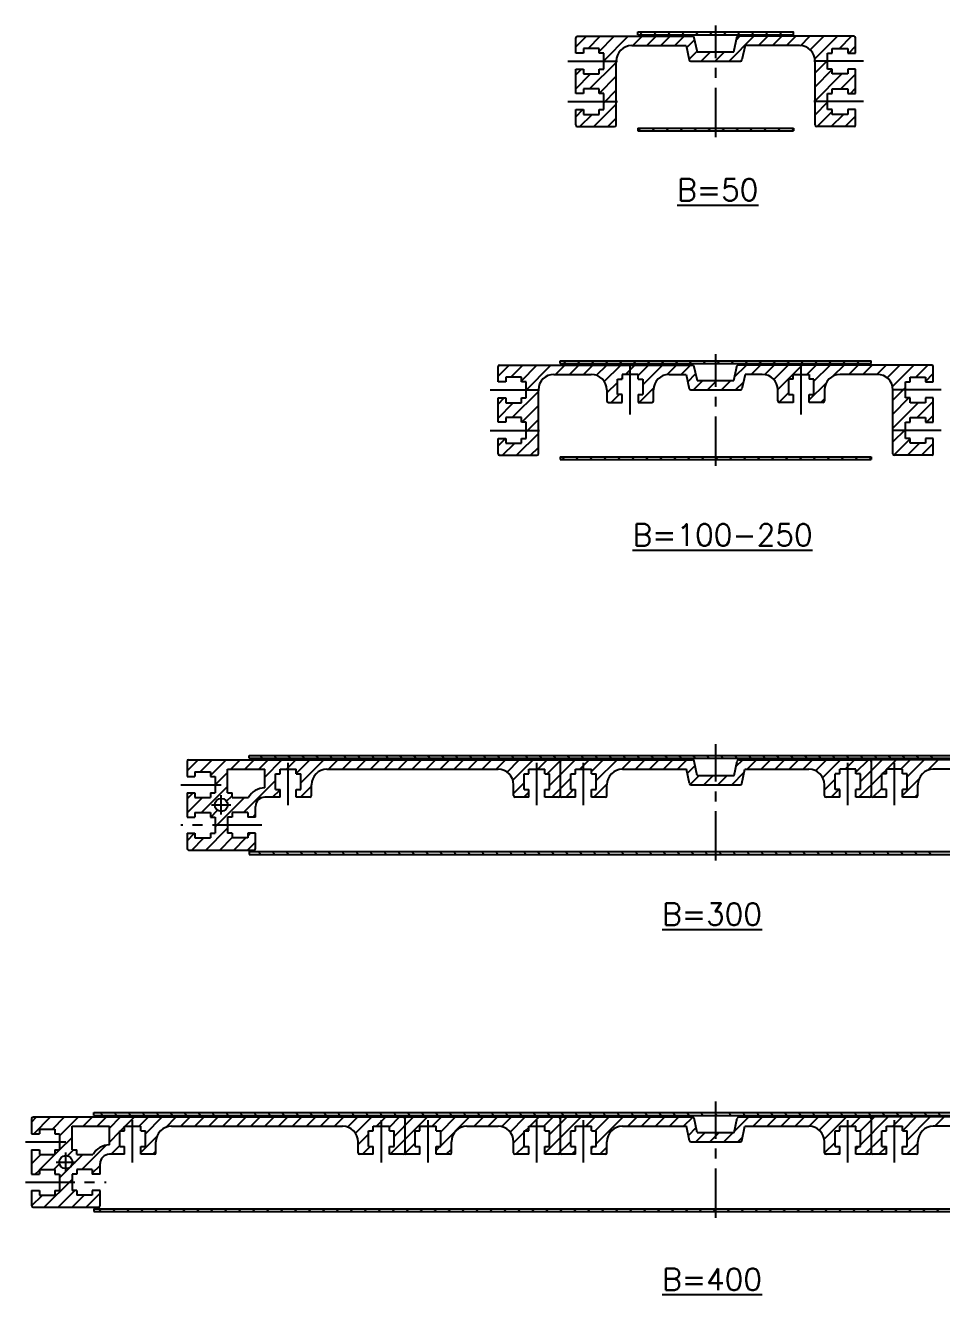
# Model space of a CAD drawing. Extents: x 0 to 1292, y -8 to 451.
# Drawn here: x 848.2 to 1142.9, y 10.1 to 418.1 of the extents above; entities that cross this region are included whole.
import ezdxf

# ---------------------------------------------------------------- set-up
doc = ezdxf.new("R2010")
doc.units = 0
doc.header["$LTSCALE"] = 0.5
doc.linetypes.add('CENTER', pattern=[50.8, 31.75, -6.35, 6.35, -6.35])
for name, color, linetype in [('MSM_CENTER', 1, 'CENTER'), ('MSM_CONTINUOUS', 7, 'CONTINUOUS'), ('MSM_NARROW', 5, 'CONTINUOUS'), ('MSM_PART_NUMBER', 7, 'CONTINUOUS')]:
    doc.layers.add(name, color=color, linetype=linetype)
doc.styles.get("Standard").update_dxf_attribs({"font": 'txt.shx', "height": 3, "bigfont": 'bigfont.shx'})

msp = doc.modelspace()

# ---------------------------------------------------------------- linework, layer by layer
at = {"layer": 'MSM_CENTER'}
for p, q in [((1070.2, 382.21), (1070.2, 418.12)), ((1022.7, 406.61), (1040.39, 406.61)), ((1117.69, 406.61), (1100, 406.61)), ((1022.7, 393.61), (1040.39, 393.61)), ((1117.69, 393.61), (1100, 393.61)), ((1070.2, 276.52), (1070.2, 312.44)), ((1042.7, 293.06), (1042.7, 308.44)), ((1097.7, 293.06), (1097.7, 308.44)), ((997.7, 300.92), (1015.39, 300.92)), ((1142.69, 300.92), (1125, 300.92)), ((997.7, 287.92), (1015.39, 287.92)), ((1142.69, 287.92), (1125, 287.92)), ((1070.2, 149.61), (1070.2, 187.01)), ((932.7, 167.49), (932.7, 181.01)), ((1012.7, 167.49), (1012.7, 181.01)), ((1027.7, 167.49), (1027.7, 181.01)), ((1112.7, 167.49), (1112.7, 181.01)), ((1127.7, 167.49), (1127.7, 181.01)), ((898.2, 174.01), (911.2, 174.01)), ((908.1, 167.51), (914.3, 167.51)), ((911.2, 164.41), (911.2, 170.61)), ((924.2, 161.01), (898.2, 161.01)), ((1070.2, 34.8), (1070.2, 72.2)), ((882.7, 52.61), (882.7, 66.2)), ((962.7, 52.61), (962.7, 66.2)), ((977.7, 52.61), (977.7, 66.2)), ((1012.7, 52.61), (1012.7, 66.2)), ((1027.7, 52.61), (1027.7, 66.2)), ((1112.7, 52.61), (1112.7, 66.2)), ((1127.7, 52.61), (1127.7, 66.2)), ((848.2, 59.2), (861.2, 59.2)), ((861.2, 49.6), (861.2, 55.8)), ((858.1, 52.7), (864.3, 52.7)), ((848.2, 46.2), (874.2, 46.2))]:
    msp.add_line(p, q, dxfattribs=at)
at = {"layer": 'MSM_CONTINUOUS'}
for p, q in [((1025.2, 409.24), (1025.2, 414.11)), ((1025.7, 414.61), (1063.12, 414.61)), ((1045.2, 415.11), (1045.2, 416.01)), ((1045.2, 416.01), (1095.2, 416.01)), ((1045.2, 415.11), (1095.2, 415.11)), ((1063.12, 414.61), (1064.22, 409.61)), ((1076.02, 409.61), (1077.12, 414.61)), ((1114.7, 414.61), (1077.12, 414.61)), ((1095.2, 415.11), (1095.2, 416.01)), ((1115.2, 409.24), (1115.2, 414.11)), ((1027.7, 409.24), (1025.2, 409.24)), ((1027.7, 410.71), (1027.7, 409.24)), ((1032.7, 410.71), (1027.7, 410.71)), ((1032.7, 409.24), (1032.7, 410.71)), ((1034.2, 409.24), (1032.7, 409.24)), ((1034.2, 404.04), (1034.2, 409.24)), ((1043.2, 411.61), (1060.71, 411.61)), ((1060.71, 411.61), (1061.72, 407)), ((1064.22, 409.61), (1076.02, 409.61)), ((1079.66, 411.61), (1078.65, 407)), ((1097.2, 411.61), (1079.66, 411.61)), ((1106.2, 404.04), (1106.2, 409.24)), ((1106.2, 409.24), (1107.7, 409.24)), ((1107.7, 409.24), (1107.7, 410.71)), ((1107.7, 410.71), (1112.7, 410.71)), ((1112.7, 410.71), (1112.7, 409.24)), ((1112.7, 409.24), (1115.2, 409.24)), ((1025.2, 404.04), (1027.7, 404.04)), ((1025.2, 396.24), (1025.2, 404.04)), ((1027.7, 404.04), (1027.7, 402.51)), ((1032.7, 404.04), (1034.2, 404.04)), ((1032.7, 402.51), (1032.7, 404.04)), ((1038.2, 386.11), (1038.2, 406.61)), ((1062.21, 406.61), (1078.16, 406.61)), ((1102.2, 386.11), (1102.2, 406.61)), ((1107.7, 404.04), (1106.2, 404.04)), ((1107.7, 402.51), (1107.7, 404.04)), ((1115.2, 404.04), (1112.7, 404.04)), ((1112.7, 404.04), (1112.7, 402.51)), ((1115.2, 396.24), (1115.2, 404.04)), ((1027.7, 402.51), (1032.7, 402.51)), ((1112.7, 402.51), (1107.7, 402.51)), ((1027.7, 396.24), (1025.2, 396.24)), ((1027.7, 397.71), (1027.7, 396.24)), ((1032.7, 397.71), (1027.7, 397.71)), ((1032.7, 396.24), (1032.7, 397.71)), ((1034.2, 396.24), (1032.7, 396.24)), ((1034.2, 391.04), (1034.2, 396.24)), ((1106.2, 391.04), (1106.2, 396.24)), ((1106.2, 396.24), (1107.7, 396.24)), ((1107.7, 396.24), (1107.7, 397.71)), ((1107.7, 397.71), (1112.7, 397.71)), ((1112.7, 397.71), (1112.7, 396.24)), ((1112.7, 396.24), (1115.2, 396.24)), ((1025.2, 391.04), (1027.7, 391.04)), ((1025.2, 386.11), (1025.2, 391.04)), ((1027.7, 391.04), (1027.7, 389.51)), ((1027.7, 389.51), (1032.7, 389.51)), ((1032.7, 391.04), (1034.2, 391.04)), ((1032.7, 389.51), (1032.7, 391.04)), ((1107.7, 391.04), (1106.2, 391.04)), ((1107.7, 389.51), (1107.7, 391.04)), ((1112.7, 389.51), (1107.7, 389.51)), ((1115.2, 391.04), (1112.7, 391.04)), ((1112.7, 391.04), (1112.7, 389.51)), ((1115.2, 386.11), (1115.2, 391.04)), ((1025.7, 385.61), (1037.7, 385.61)), ((1045.2, 385.11), (1045.2, 384.21)), ((1045.2, 385.11), (1095.2, 385.11)), ((1045.2, 384.21), (1095.2, 384.21)), ((1095.2, 385.11), (1095.2, 384.21)), ((1114.7, 385.61), (1102.7, 385.61)), ((1020.2, 309.42), (1020.2, 310.32)), ((1020.2, 310.32), (1120.2, 310.32)), ((1120.2, 309.42), (1120.2, 310.32)), ((1000.2, 303.56), (1000.2, 308.42)), ((1000.7, 308.92), (1063.12, 308.92)), ((1020.2, 309.42), (1120.2, 309.42)), ((1063.12, 308.92), (1064.22, 303.92)), ((1076.02, 303.92), (1077.12, 308.92)), ((1139.7, 308.92), (1077.12, 308.92)), ((1140.2, 303.56), (1140.2, 308.42)), ((1002.7, 303.56), (1000.2, 303.56)), ((1002.7, 305.02), (1002.7, 303.56)), ((1007.7, 305.02), (1002.7, 305.02)), ((1007.7, 303.56), (1007.7, 305.02)), ((1009.2, 303.56), (1007.7, 303.56)), ((1009.2, 298.36), (1009.2, 303.56)), ((1018.2, 305.92), (1030.2, 305.92)), ((1038.6, 299.42), (1038.6, 304.42)), ((1038.6, 304.42), (1040.1, 304.42)), ((1045.3, 305.92), (1040.1, 305.92)), ((1040.1, 305.92), (1040.1, 304.42)), ((1045.3, 304.42), (1045.3, 305.92)), ((1045.3, 304.42), (1046.8, 304.42)), ((1046.8, 304.42), (1046.8, 299.42)), ((1055.2, 305.92), (1060.71, 305.92)), ((1060.71, 305.92), (1061.72, 301.31)), ((1064.22, 303.92), (1076.02, 303.92)), ((1079.66, 305.92), (1078.65, 301.32)), ((1085.2, 305.92), (1079.66, 305.92)), ((1093.6, 304.42), (1093.6, 299.42)), ((1095.1, 304.42), (1093.6, 304.42)), ((1095.1, 305.92), (1100.3, 305.92)), ((1095.1, 304.42), (1095.1, 305.92)), ((1100.3, 305.92), (1100.3, 304.42)), ((1101.8, 304.42), (1100.3, 304.42)), ((1101.8, 299.42), (1101.8, 304.42)), ((1122.2, 305.92), (1110.2, 305.92)), ((1131.2, 298.36), (1131.2, 303.56)), ((1131.2, 303.56), (1132.7, 303.56)), ((1132.7, 303.56), (1132.7, 305.02)), ((1132.7, 305.02), (1137.7, 305.02)), ((1137.7, 305.02), (1137.7, 303.56)), ((1137.7, 303.56), (1140.2, 303.56)), ((1000.2, 298.36), (1002.7, 298.36)), ((1000.2, 290.56), (1000.2, 298.36)), ((1002.7, 298.36), (1002.7, 296.82)), ((1007.7, 298.36), (1009.2, 298.36)), ((1007.7, 296.82), (1007.7, 298.36)), ((1013.2, 280.42), (1013.2, 300.92)), ((1035.2, 300.92), (1035.2, 297.42)), ((1040.1, 299.42), (1038.6, 299.42)), ((1040.1, 296.92), (1040.1, 299.42)), ((1045.3, 299.42), (1046.8, 299.42)), ((1045.3, 299.42), (1045.3, 296.92)), ((1050.2, 297.42), (1050.2, 300.92)), ((1062.21, 300.92), (1078.16, 300.92)), ((1090.2, 297.42), (1090.2, 300.92)), ((1093.6, 299.42), (1095.1, 299.42)), ((1095.1, 299.42), (1095.1, 296.92)), ((1100.3, 299.42), (1101.8, 299.42)), ((1100.3, 296.92), (1100.3, 299.42)), ((1105.2, 300.92), (1105.2, 297.42)), ((1127.2, 280.42), (1127.2, 300.92)), ((1132.7, 298.36), (1131.2, 298.36)), ((1132.7, 296.82), (1132.7, 298.36)), ((1140.2, 298.36), (1137.7, 298.36)), ((1137.7, 298.36), (1137.7, 296.82)), ((1140.2, 290.56), (1140.2, 298.36)), ((1002.7, 296.82), (1007.7, 296.82)), ((1035.7, 296.92), (1040.1, 296.92)), ((1045.3, 296.92), (1049.7, 296.92)), ((1095.1, 296.92), (1090.7, 296.92)), ((1104.7, 296.92), (1100.3, 296.92)), ((1137.7, 296.82), (1132.7, 296.82)), ((1002.7, 290.56), (1000.2, 290.56)), ((1002.7, 292.02), (1002.7, 290.56)), ((1007.7, 292.02), (1002.7, 292.02)), ((1007.7, 290.56), (1007.7, 292.02)), ((1009.2, 290.56), (1007.7, 290.56)), ((1009.2, 285.36), (1009.2, 290.56)), ((1131.2, 285.36), (1131.2, 290.56)), ((1131.2, 290.56), (1132.7, 290.56)), ((1132.7, 290.56), (1132.7, 292.02)), ((1132.7, 292.02), (1137.7, 292.02)), ((1137.7, 292.02), (1137.7, 290.56)), ((1137.7, 290.56), (1140.2, 290.56)), ((1000.2, 280.42), (1000.2, 285.36)), ((1000.2, 285.36), (1002.7, 285.36)), ((1002.7, 285.36), (1002.7, 283.82)), ((1002.7, 283.82), (1007.7, 283.82)), ((1007.7, 285.36), (1009.2, 285.36)), ((1007.7, 283.82), (1007.7, 285.36)), ((1132.7, 285.36), (1131.2, 285.36)), ((1132.7, 283.82), (1132.7, 285.36)), ((1137.7, 283.82), (1132.7, 283.82)), ((1140.2, 285.36), (1137.7, 285.36)), ((1137.7, 285.36), (1137.7, 283.82)), ((1140.2, 280.42), (1140.2, 285.36)), ((1000.7, 279.92), (1012.7, 279.92)), ((1020.2, 279.42), (1020.2, 278.52)), ((1020.2, 279.42), (1120.2, 279.42)), ((1020.2, 278.52), (1120.2, 278.52)), ((1120.2, 279.42), (1120.2, 278.52)), ((1139.7, 279.92), (1127.7, 279.92)), ((900.2, 181.51), (900.2, 176.61)), ((900.7, 182.01), (1019.7, 182.01)), ((920.2, 182.51), (920.2, 183.41)), ((920.2, 183.41), (1220.2, 183.41)), ((920.2, 182.51), (1220.2, 182.51)), ((1020.2, 181.51), (1020.2, 170.51)), ((1020.7, 182.01), (1062.79, 182.01)), ((1064.3, 177.01), (1063.28, 181.62)), ((1076.1, 177.01), (1077.11, 181.62)), ((1077.6, 182.01), (1119.7, 182.01)), ((1120.2, 181.51), (1120.2, 170.51)), ((1239.7, 182.01), (1120.7, 182.01)), ((900.2, 176.61), (902.7, 176.61)), ((902.7, 178.11), (902.7, 176.61)), ((902.7, 178.11), (907.7, 178.11)), ((907.7, 178.11), (907.7, 176.61)), ((907.7, 176.61), (909.2, 176.61)), ((909.2, 176.61), (909.2, 171.41)), ((913.2, 179.01), (925.2, 179.01)), ((913.2, 171.41), (913.2, 179.01)), ((925.2, 173.01), (925.2, 179.01)), ((928.6, 177.51), (930.1, 177.51)), ((928.6, 172.51), (928.6, 177.51)), ((930.1, 179.01), (935.3, 179.01)), ((930.1, 177.51), (930.1, 179.01)), ((935.3, 177.51), (935.3, 179.01)), ((935.3, 177.51), (936.8, 177.51)), ((936.8, 172.51), (936.8, 177.51)), ((945.2, 179.01), (1000.2, 179.01)), ((1008.6, 177.51), (1010.1, 177.51)), ((1008.6, 172.51), (1008.6, 177.51)), ((1010.1, 179.01), (1015.3, 179.01)), ((1010.1, 177.51), (1010.1, 179.01)), ((1015.3, 177.51), (1015.3, 179.01)), ((1015.3, 177.51), (1016.8, 177.51)), ((1016.8, 172.51), (1016.8, 177.51)), ((1023.6, 177.51), (1025.1, 177.51)), ((1023.6, 172.51), (1023.6, 177.51)), ((1025.1, 179.01), (1030.3, 179.01)), ((1025.1, 177.51), (1025.1, 179.01)), ((1030.3, 177.51), (1030.3, 179.01)), ((1030.3, 177.51), (1031.8, 177.51)), ((1031.8, 172.51), (1031.8, 177.51)), ((1040.2, 179.01), (1060.78, 179.01)), ((1061.8, 174.41), (1060.78, 179.01)), ((1064.3, 177.01), (1076.1, 177.01)), ((1078.59, 174.41), (1079.61, 179.01)), ((1079.61, 179.01), (1100.2, 179.01)), ((1108.6, 172.51), (1108.6, 177.51)), ((1110.1, 177.51), (1108.6, 177.51)), ((1115.3, 179.01), (1110.1, 179.01)), ((1110.1, 177.51), (1110.1, 179.01)), ((1115.3, 177.51), (1115.3, 179.01)), ((1116.8, 177.51), (1115.3, 177.51)), ((1116.8, 172.51), (1116.8, 177.51)), ((1123.6, 172.51), (1123.6, 177.51)), ((1125.1, 177.51), (1123.6, 177.51)), ((1130.3, 179.01), (1125.1, 179.01)), ((1125.1, 177.51), (1125.1, 179.01)), ((1130.3, 177.51), (1130.3, 179.01)), ((1131.8, 177.51), (1130.3, 177.51)), ((1131.8, 172.51), (1131.8, 177.51)), ((1195.2, 179.01), (1140.2, 179.01)), ((900.2, 171.41), (902.7, 171.41)), ((900.2, 171.41), (900.2, 163.61)), ((902.7, 171.41), (902.7, 169.91)), ((907.7, 171.41), (907.7, 169.91)), ((907.7, 171.41), (909.2, 171.41)), ((913.2, 171.41), (914.7, 171.41)), ((914.7, 169.91), (914.7, 171.41)), ((928.6, 172.51), (930.1, 172.51)), ((930.1, 170.01), (930.1, 172.51)), ((935.3, 170.01), (935.3, 172.51)), ((935.3, 172.51), (936.8, 172.51)), ((940.2, 170.51), (940.2, 174.01)), ((1005.2, 170.51), (1005.2, 174.01)), ((1008.6, 172.51), (1010.1, 172.51)), ((1010.1, 170.01), (1010.1, 172.51)), ((1015.3, 170.01), (1015.3, 172.51)), ((1015.3, 172.51), (1016.8, 172.51)), ((1023.6, 172.51), (1025.1, 172.51)), ((1025.1, 170.01), (1025.1, 172.51)), ((1030.3, 170.01), (1030.3, 172.51)), ((1030.3, 172.51), (1031.8, 172.51)), ((1035.2, 170.51), (1035.2, 174.01)), ((1062.29, 174.01), (1078.11, 174.01)), ((1105.2, 170.51), (1105.2, 174.01)), ((1110.1, 172.51), (1108.6, 172.51)), ((1110.1, 170.01), (1110.1, 172.51)), ((1115.3, 170.01), (1115.3, 172.51)), ((1116.8, 172.51), (1115.3, 172.51)), ((1125.1, 172.51), (1123.6, 172.51)), ((1125.1, 170.01), (1125.1, 172.51)), ((1130.3, 170.01), (1130.3, 172.51)), ((1131.8, 172.51), (1130.3, 172.51)), ((1135.2, 170.51), (1135.2, 174.01)), ((902.7, 169.91), (907.7, 169.91)), ((914.7, 169.91), (919.94, 169.91)), ((930.1, 170.01), (925.2, 170.01)), ((939.7, 170.01), (935.3, 170.01)), ((1010.1, 170.01), (1005.7, 170.01)), ((1019.7, 170.01), (1015.3, 170.01)), ((1025.1, 170.01), (1020.7, 170.01)), ((1034.7, 170.01), (1030.3, 170.01)), ((1110.1, 170.01), (1105.7, 170.01)), ((1119.7, 170.01), (1115.3, 170.01)), ((1125.1, 170.01), (1120.7, 170.01)), ((1134.7, 170.01), (1130.3, 170.01)), ((900.2, 163.61), (902.7, 163.61)), ((902.7, 165.11), (902.7, 163.61)), ((902.7, 165.11), (907.7, 165.11)), ((907.7, 165.11), (907.7, 163.61)), ((907.7, 163.61), (909.2, 163.61)), ((909.2, 163.61), (909.2, 158.41)), ((913.2, 163.61), (913.2, 158.41)), ((914.7, 163.61), (913.2, 163.61)), ((914.7, 165.11), (914.7, 163.61)), ((919.7, 165.11), (914.7, 165.11)), ((919.7, 165.11), (919.7, 163.61)), ((922.2, 163.61), (919.7, 163.61)), ((922.2, 163.61), (922.2, 167.01)), ((900.2, 158.41), (902.7, 158.41)), ((900.2, 158.41), (900.2, 153.51)), ((902.7, 158.41), (902.7, 156.91)), ((902.7, 156.91), (907.7, 156.91)), ((907.7, 158.41), (907.7, 156.91)), ((907.7, 158.41), (909.2, 158.41)), ((914.7, 158.41), (913.2, 158.41)), ((914.7, 158.41), (914.7, 156.91)), ((919.7, 156.91), (914.7, 156.91)), ((922.2, 158.41), (919.7, 158.41)), ((919.7, 158.41), (919.7, 156.91)), ((922.2, 153.51), (922.2, 158.41)), ((900.7, 153.01), (921.7, 153.01)), ((920.2, 152.51), (920.2, 151.61)), ((920.2, 152.51), (1220.2, 152.51)), ((920.2, 151.61), (1220.2, 151.61)), ((850.2, 66.7), (850.2, 61.8)), ((850.7, 67.2), (969.7, 67.2)), ((870.2, 68.6), (1270.2, 68.6)), ((870.2, 67.7), (870.2, 68.6)), ((870.2, 67.7), (1270.2, 67.7)), ((970.2, 66.7), (970.2, 55.7)), ((970.7, 67.2), (1019.7, 67.2)), ((1020.2, 66.7), (1020.2, 55.7)), ((1020.7, 67.2), (1062.79, 67.2)), ((1064.3, 62.2), (1063.28, 66.81)), ((1076.1, 62.2), (1077.11, 66.81)), ((1077.6, 67.2), (1119.7, 67.2)), ((1120.2, 66.7), (1120.2, 55.7)), ((1169.7, 67.2), (1120.7, 67.2)), ((850.2, 61.8), (852.7, 61.8)), ((852.7, 63.3), (852.7, 61.8)), ((852.7, 63.3), (857.7, 63.3)), ((857.7, 63.3), (857.7, 61.8)), ((857.7, 61.8), (859.2, 61.8)), ((859.2, 61.8), (859.2, 56.6)), ((863.2, 64.2), (875.2, 64.2)), ((863.2, 56.6), (863.2, 64.2)), ((875.2, 58.2), (875.2, 64.2)), ((878.6, 62.7), (880.1, 62.7)), ((878.6, 57.7), (878.6, 62.7)), ((880.1, 64.2), (885.3, 64.2)), ((880.1, 62.7), (880.1, 64.2)), ((885.3, 62.7), (885.3, 64.2)), ((885.3, 62.7), (886.8, 62.7)), ((886.8, 57.7), (886.8, 62.7)), ((895.2, 64.2), (950.2, 64.2)), ((958.6, 62.7), (960.1, 62.7)), ((958.6, 57.7), (958.6, 62.7)), ((960.1, 64.2), (965.3, 64.2)), ((960.1, 62.7), (960.1, 64.2)), ((965.3, 62.7), (965.3, 64.2)), ((965.3, 62.7), (966.8, 62.7)), ((966.8, 57.7), (966.8, 62.7)), ((973.6, 62.7), (975.1, 62.7)), ((973.6, 57.7), (973.6, 62.7)), ((975.1, 64.2), (980.3, 64.2)), ((975.1, 62.7), (975.1, 64.2)), ((980.3, 62.7), (980.3, 64.2)), ((980.3, 62.7), (981.8, 62.7)), ((981.8, 57.7), (981.8, 62.7)), ((990.2, 64.2), (1000.2, 64.2)), ((1008.6, 62.7), (1010.1, 62.7)), ((1008.6, 57.7), (1008.6, 62.7)), ((1010.1, 64.2), (1015.3, 64.2)), ((1010.1, 62.7), (1010.1, 64.2)), ((1015.3, 62.7), (1015.3, 64.2)), ((1015.3, 62.7), (1016.8, 62.7)), ((1016.8, 57.7), (1016.8, 62.7)), ((1023.6, 62.7), (1025.1, 62.7)), ((1023.6, 57.7), (1023.6, 62.7)), ((1025.1, 64.2), (1030.3, 64.2)), ((1025.1, 62.7), (1025.1, 64.2)), ((1030.3, 62.7), (1030.3, 64.2)), ((1030.3, 62.7), (1031.8, 62.7)), ((1031.8, 57.7), (1031.8, 62.7)), ((1040.2, 64.2), (1060.78, 64.2)), ((1061.8, 59.59), (1060.78, 64.2)), ((1064.3, 62.2), (1076.1, 62.2)), ((1078.59, 59.59), (1079.61, 64.2)), ((1079.61, 64.2), (1100.2, 64.2)), ((1108.6, 62.7), (1110.1, 62.7)), ((1108.6, 57.7), (1108.6, 62.7)), ((1110.1, 64.2), (1115.3, 64.2)), ((1110.1, 62.7), (1110.1, 64.2)), ((1115.3, 62.7), (1115.3, 64.2)), ((1115.3, 62.7), (1116.8, 62.7)), ((1116.8, 57.7), (1116.8, 62.7)), ((1123.6, 62.7), (1125.1, 62.7)), ((1123.6, 57.7), (1123.6, 62.7)), ((1125.1, 64.2), (1130.3, 64.2)), ((1125.1, 62.7), (1125.1, 64.2)), ((1130.3, 62.7), (1130.3, 64.2)), ((1130.3, 62.7), (1131.8, 62.7)), ((1131.8, 57.7), (1131.8, 62.7)), ((1150.2, 64.2), (1140.2, 64.2)), ((878.6, 57.7), (880.1, 57.7)), ((880.1, 55.2), (880.1, 57.7)), ((885.3, 55.2), (885.3, 57.7)), ((885.3, 57.7), (886.8, 57.7)), ((890.2, 55.7), (890.2, 59.2)), ((955.2, 55.7), (955.2, 59.2)), ((958.6, 57.7), (960.1, 57.7)), ((960.1, 55.2), (960.1, 57.7)), ((965.3, 55.2), (965.3, 57.7)), ((965.3, 57.7), (966.8, 57.7)), ((973.6, 57.7), (975.1, 57.7)), ((975.1, 55.2), (975.1, 57.7)), ((980.3, 55.2), (980.3, 57.7)), ((980.3, 57.7), (981.8, 57.7)), ((985.2, 55.7), (985.2, 59.2)), ((1005.2, 55.7), (1005.2, 59.2)), ((1008.6, 57.7), (1010.1, 57.7)), ((1010.1, 55.2), (1010.1, 57.7)), ((1015.3, 55.2), (1015.3, 57.7)), ((1015.3, 57.7), (1016.8, 57.7)), ((1023.6, 57.7), (1025.1, 57.7)), ((1025.1, 55.2), (1025.1, 57.7)), ((1030.3, 55.2), (1030.3, 57.7)), ((1030.3, 57.7), (1031.8, 57.7)), ((1035.2, 55.7), (1035.2, 59.2)), ((1062.29, 59.2), (1078.11, 59.2)), ((1105.2, 55.7), (1105.2, 59.2)), ((1108.6, 57.7), (1110.1, 57.7)), ((1110.1, 55.2), (1110.1, 57.7)), ((1115.3, 55.2), (1115.3, 57.7)), ((1115.3, 57.7), (1116.8, 57.7)), ((1123.6, 57.7), (1125.1, 57.7)), ((1125.1, 55.2), (1125.1, 57.7)), ((1130.3, 55.2), (1130.3, 57.7)), ((1130.3, 57.7), (1131.8, 57.7)), ((1135.2, 55.7), (1135.2, 59.2)), ((850.2, 56.6), (852.7, 56.6)), ((850.2, 56.6), (850.2, 48.8)), ((852.7, 56.6), (852.7, 55.1)), ((852.7, 55.1), (857.7, 55.1)), ((857.7, 56.6), (857.7, 55.1)), ((857.7, 56.6), (859.2, 56.6)), ((863.2, 56.6), (864.7, 56.6)), ((864.7, 55.1), (864.7, 56.6)), ((864.7, 55.1), (869.94, 55.1)), ((880.1, 55.2), (875.2, 55.2)), ((889.7, 55.2), (885.3, 55.2)), ((960.1, 55.2), (955.7, 55.2)), ((969.7, 55.2), (965.3, 55.2)), ((975.1, 55.2), (970.7, 55.2)), ((984.7, 55.2), (980.3, 55.2)), ((1010.1, 55.2), (1005.7, 55.2)), ((1019.7, 55.2), (1015.3, 55.2)), ((1025.1, 55.2), (1020.7, 55.2)), ((1034.7, 55.2), (1030.3, 55.2)), ((1110.1, 55.2), (1105.7, 55.2)), ((1119.7, 55.2), (1115.3, 55.2)), ((1125.1, 55.2), (1120.7, 55.2)), ((1134.7, 55.2), (1130.3, 55.2)), ((852.7, 50.3), (852.7, 48.8)), ((852.7, 50.3), (857.7, 50.3)), ((857.7, 50.3), (857.7, 48.8)), ((864.7, 50.3), (864.7, 48.8)), ((869.7, 50.3), (864.7, 50.3)), ((869.7, 50.3), (869.7, 48.8)), ((872.2, 48.8), (872.2, 52.2)), ((850.2, 48.8), (852.7, 48.8)), ((857.7, 48.8), (859.2, 48.8)), ((859.2, 48.8), (859.2, 43.6)), ((863.2, 48.8), (863.2, 43.6)), ((864.7, 48.8), (863.2, 48.8)), ((872.2, 48.8), (869.7, 48.8)), ((850.2, 43.6), (852.7, 43.6)), ((850.2, 43.6), (850.2, 38.7)), ((852.7, 43.6), (852.7, 42.1)), ((852.7, 42.1), (857.7, 42.1)), ((857.7, 43.6), (857.7, 42.1)), ((857.7, 43.6), (859.2, 43.6)), ((864.7, 43.6), (863.2, 43.6)), ((864.7, 43.6), (864.7, 42.1)), ((869.7, 42.1), (864.7, 42.1)), ((872.2, 43.6), (869.7, 43.6)), ((869.7, 43.6), (869.7, 42.1)), ((872.2, 38.7), (872.2, 43.6)), ((850.7, 38.2), (871.7, 38.2)), ((870.2, 37.7), (1270.2, 37.7)), ((870.2, 37.7), (870.2, 36.8)), ((870.2, 36.8), (1270.2, 36.8))]:
    msp.add_line(p, q, dxfattribs=at)
for centre in [(911.2, 167.51), (861.2, 52.7)]:
    msp.add_circle(centre, 2.1, dxfattribs=at)
for centre, radius, start, end in [((1025.7, 414.11), 0.5, 90, 180), ((1114.7, 414.11), 0.5, 0, 90), ((1043.2, 406.61), 5, 90, 180), ((1097.2, 406.61), 5, 0, 90), ((1062.21, 407.11), 0.5, 192.4074, 270), ((1078.16, 407.11), 0.5, 270, 347.6793), ((1025.7, 386.11), 0.5, 180, 270), ((1037.7, 386.11), 0.5, 270, 0), ((1102.7, 386.11), 0.5, 180, 270), ((1114.7, 386.11), 0.5, 270, 0), ((1000.7, 308.42), 0.5, 90, 180), ((1139.7, 308.42), 0.5, 0, 90), ((1018.2, 300.92), 5, 90, 180), ((1030.2, 300.92), 5, 0, 90), ((1055.2, 300.92), 5, 90, 180), ((1085.2, 300.92), 5, 0, 90), ((1110.2, 300.92), 5, 90, 180), ((1122.2, 300.92), 5, 0, 90), ((1062.21, 301.42), 0.5, 192.4074, 270), ((1078.16, 301.42), 0.5, 270, 347.6793), ((1035.7, 297.42), 0.5, 180, 270), ((1049.7, 297.42), 0.5, 270, 0), ((1090.7, 297.42), 0.5, 180, 270), ((1104.7, 297.42), 0.5, 270, 0), ((1000.7, 280.42), 0.5, 180, 270), ((1012.7, 280.42), 0.5, 270, 0), ((1127.7, 280.42), 0.5, 180, 270), ((1139.7, 280.42), 0.5, 270, 0), ((900.7, 181.51), 0.5, 90, 180), ((1019.7, 181.51), 0.5, 0, 90), ((1020.7, 181.51), 0.5, 90, 180), ((1062.79, 181.51), 0.5, 12.4074, 90), ((1077.6, 181.51), 0.5, 90, 167.5926), ((1119.7, 181.51), 0.5, 0, 90), ((1120.7, 181.51), 0.5, 90, 180), ((945.2, 174.01), 5, 90, 180), ((1000.2, 174.01), 5, 0, 90), ((1040.2, 174.01), 5, 90, 180), ((1100.2, 174.01), 5, 0, 90), ((1140.2, 174.01), 5, 90, 180), ((925.2, 167.01), 6, 90, 151.0967), ((1062.29, 174.51), 0.5, 192.4074, 270), ((1078.11, 174.51), 0.5, 270, 347.5926), ((925.2, 167.01), 3, 90, 180), ((939.7, 170.51), 0.5, 270, 0), ((1005.7, 170.51), 0.5, 180, 270), ((1019.7, 170.51), 0.5, 270, 360), ((1020.7, 170.51), 0.5, 180, 270), ((1034.7, 170.51), 0.5, 270, 0), ((1105.7, 170.51), 0.5, 180, 270), ((1119.7, 170.51), 0.5, 270, 0), ((1120.7, 170.51), 0.5, 180, 270), ((1134.7, 170.51), 0.5, 270, 0), ((900.7, 153.51), 0.5, 180, 270), ((921.7, 153.51), 0.5, 270, 0), ((850.7, 66.7), 0.5, 90, 180), ((969.7, 66.7), 0.5, 0, 90), ((970.7, 66.7), 0.5, 90, 180), ((1019.7, 66.7), 0.5, 0, 90), ((1020.7, 66.7), 0.5, 90, 180), ((1062.79, 66.7), 0.5, 12.4074, 90), ((1077.6, 66.7), 0.5, 90, 167.5926), ((1119.7, 66.7), 0.5, 0, 90), ((1120.7, 66.7), 0.5, 90, 180), ((895.2, 59.2), 5, 90, 180), ((950.2, 59.2), 5, 0, 90), ((990.2, 59.2), 5, 90, 180), ((1000.2, 59.2), 5, 0, 90), ((1040.2, 59.2), 5, 90, 180), ((1100.2, 59.2), 5, 0, 90), ((1140.2, 59.2), 5, 90, 180), ((875.2, 52.2), 6, 90, 151.0967), ((1062.29, 59.7), 0.5, 192.4074, 270), ((1078.11, 59.7), 0.5, 270, 347.5926), ((875.2, 52.2), 3, 90, 180), ((889.7, 55.7), 0.5, 270, 0), ((955.7, 55.7), 0.5, 180, 270), ((969.7, 55.7), 0.5, 270, 360), ((970.7, 55.7), 0.5, 180, 270), ((984.7, 55.7), 0.5, 270, 0), ((1005.7, 55.7), 0.5, 180, 270), ((1019.7, 55.7), 0.5, 270, 0), ((1020.7, 55.7), 0.5, 180, 270), ((1034.7, 55.7), 0.5, 270, 0), ((1105.7, 55.7), 0.5, 180, 270), ((1119.7, 55.7), 0.5, 270, 0), ((1120.7, 55.7), 0.5, 180, 270), ((1134.7, 55.7), 0.5, 270, 0), ((850.7, 38.7), 0.5, 180, 270), ((871.7, 38.7), 0.5, 270, 0)]:
    msp.add_arc(centre, radius, start, end, dxfattribs=at)
at = {"layer": 'MSM_NARROW'}
for p, q in [((1025.2, 411.2), (1028.61, 414.61)), ((1029.2, 410.71), (1033.1, 414.61)), ((1032.7, 409.72), (1037.59, 414.61)), ((1034.2, 406.73), (1042.08, 414.61)), ((1043.57, 411.61), (1046.57, 414.61)), ((1046.59, 415.11), (1045.69, 416.01)), ((1048.06, 411.61), (1051.06, 414.61)), ((1051.08, 415.11), (1050.18, 416.01)), ((1052.55, 411.61), (1055.55, 414.61)), ((1055.57, 415.11), (1054.67, 416.01)), ((1057.04, 411.61), (1060.04, 414.61)), ((1060.06, 415.11), (1059.16, 416.01)), ((1060.85, 410.93), (1063.37, 413.45)), ((1064.55, 415.11), (1063.65, 416.01)), ((1069.04, 415.11), (1068.14, 416.01)), ((1073.53, 415.11), (1072.63, 416.01)), ((1074.49, 406.61), (1082.49, 414.61)), ((1076.87, 413.48), (1078, 414.61)), ((1078.02, 415.11), (1077.12, 416.01)), ((1082.51, 415.11), (1081.61, 416.01)), ((1083.98, 411.61), (1086.98, 414.61)), ((1087, 415.11), (1086.1, 416.01)), ((1088.47, 411.61), (1091.47, 414.61)), ((1091.49, 415.11), (1090.59, 416.01)), ((1092.96, 411.61), (1095.96, 414.61)), ((1095.2, 415.89), (1095.08, 416.01)), ((1097.44, 411.6), (1100.45, 414.61)), ((1100.6, 410.27), (1104.94, 414.61)), ((1102.14, 407.32), (1109.43, 414.61)), ((1110.02, 410.71), (1113.92, 414.61)), ((1061.66, 407.25), (1064.18, 409.77)), ((1065.51, 406.61), (1068.51, 409.61)), ((1070, 406.61), (1073, 409.61)), ((1113.04, 409.24), (1115.2, 411.39)), ((1025.2, 402.22), (1027.02, 404.04)), ((1029.67, 397.71), (1038.2, 406.24)), ((1102.2, 402.88), (1106.2, 406.88)), ((1025.2, 397.73), (1029.98, 402.51)), ((1032.7, 396.25), (1038.2, 401.75)), ((1102.2, 398.39), (1107.7, 403.89)), ((1102.2, 393.9), (1110.8, 402.51)), ((1110.49, 397.71), (1115.2, 402.41)), ((1034.2, 393.26), (1038.2, 397.26)), ((1113.51, 396.24), (1115.2, 397.92)), ((1031.04, 385.61), (1038.2, 392.76)), ((1102.2, 389.41), (1106.2, 393.41)), ((1025.2, 388.75), (1027.49, 391.04)), ((1026.55, 385.61), (1030.45, 389.51)), ((1035.53, 385.61), (1038.2, 388.27)), ((1102.88, 385.61), (1107.7, 390.42)), ((1107.37, 385.61), (1111.27, 389.51)), ((1111.86, 385.61), (1115.2, 388.94)), ((1112.7, 390.93), (1112.8, 391.04)), ((1046.06, 384.21), (1045.2, 385.07)), ((1050.55, 384.21), (1049.65, 385.11)), ((1055.04, 384.21), (1054.14, 385.11)), ((1059.53, 384.21), (1058.63, 385.11)), ((1064.02, 384.21), (1063.12, 385.11)), ((1068.51, 384.21), (1067.61, 385.11)), ((1073, 384.21), (1072.1, 385.11)), ((1077.49, 384.21), (1076.59, 385.11)), ((1081.98, 384.21), (1081.08, 385.11)), ((1086.47, 384.21), (1085.57, 385.11)), ((1090.96, 384.21), (1090.06, 385.11)), ((1095.2, 384.46), (1094.55, 385.11)), ((1022.06, 309.42), (1021.16, 310.32)), ((1026.55, 309.42), (1025.65, 310.32)), ((1031.04, 309.42), (1030.14, 310.32)), ((1035.53, 309.42), (1034.63, 310.32)), ((1040.02, 309.42), (1039.12, 310.32)), ((1044.51, 309.42), (1043.61, 310.32)), ((1049, 309.42), (1048.1, 310.32)), ((1053.49, 309.42), (1052.59, 310.32)), ((1057.98, 309.42), (1057.08, 310.32)), ((1062.47, 309.42), (1061.57, 310.32)), ((1066.96, 309.42), (1066.06, 310.32)), ((1071.45, 309.42), (1070.55, 310.32)), ((1075.94, 309.42), (1075.04, 310.32)), ((1080.43, 309.42), (1079.53, 310.32)), ((1084.92, 309.42), (1084.02, 310.32)), ((1089.41, 309.42), (1088.51, 310.32)), ((1093.9, 309.42), (1093, 310.32)), ((1098.39, 309.42), (1097.49, 310.32)), ((1102.88, 309.42), (1101.98, 310.32)), ((1107.37, 309.42), (1106.47, 310.32)), ((1111.87, 309.42), (1110.97, 310.32)), ((1116.36, 309.42), (1115.46, 310.32)), ((1120.2, 310.07), (1119.95, 310.32)), ((1000.2, 305.37), (1003.74, 308.92)), ((1004.33, 305.02), (1008.23, 308.92)), ((1007.7, 303.89), (1012.72, 308.92)), ((1009.2, 300.9), (1017.21, 308.92)), ((1018.7, 305.92), (1021.7, 308.92)), ((1023.19, 305.92), (1026.19, 308.92)), ((1027.68, 305.92), (1030.68, 308.92)), ((1031.88, 305.63), (1035.17, 308.92)), ((1034.39, 303.65), (1039.66, 308.92)), ((1041.15, 305.92), (1044.15, 308.92)), ((1045.3, 305.57), (1048.64, 308.92)), ((1046.8, 302.58), (1053.14, 308.92)), ((1054.59, 305.88), (1057.63, 308.92)), ((1059.12, 305.92), (1062.12, 308.92)), ((1061.23, 303.55), (1063.75, 306.06)), ((1076.28, 305.13), (1080.08, 308.92)), ((1081.57, 305.92), (1084.57, 308.92)), ((1085.99, 305.86), (1089.06, 308.92)), ((1088.9, 304.28), (1093.55, 308.92)), ((1090.19, 301.08), (1098.04, 308.92)), ((1099.53, 305.92), (1102.53, 308.92)), ((1101.8, 303.7), (1107.02, 308.92)), ((1108, 305.41), (1111.51, 308.92)), ((1113, 305.92), (1116, 308.92)), ((1117.49, 305.92), (1120.49, 308.92)), ((1121.98, 305.92), (1124.98, 308.92)), ((1125.35, 304.8), (1129.47, 308.92)), ((1127.07, 302.03), (1133.96, 308.92)), ((1134.55, 305.02), (1138.45, 308.92)), ((1137.7, 303.68), (1140.2, 306.18)), ((1035.2, 299.96), (1038.6, 303.36)), ((1039.65, 304.42), (1040.1, 304.86)), ((1063.1, 300.92), (1066.1, 303.92)), ((1067.59, 300.92), (1070.59, 303.92)), ((1072.08, 300.92), (1075.08, 303.92)), ((1076.57, 300.92), (1079.12, 303.48)), ((1100.3, 297.71), (1105.7, 303.12)), ((1000.2, 296.39), (1002.16, 298.36)), ((1004.8, 292.02), (1013.2, 300.41)), ((1036.64, 296.92), (1039.14, 299.42)), ((1045.63, 296.92), (1050.23, 301.53)), ((1090.55, 296.94), (1093.6, 299.99)), ((1104, 296.92), (1105.2, 298.12)), ((1127.2, 297.67), (1131.2, 301.67)), ((1127.2, 293.18), (1132.37, 298.36)), ((1000.2, 291.9), (1005.11, 296.82)), ((1007.83, 290.56), (1013.2, 295.92)), ((1095.02, 296.92), (1095.1, 297)), ((1127.2, 288.69), (1135.33, 296.82)), ((1135.02, 292.02), (1140.2, 297.2)), ((1009.2, 287.43), (1013.2, 291.43)), ((1138.04, 290.56), (1140.2, 292.71)), ((1006.17, 279.92), (1013.2, 286.94)), ((1127.2, 284.2), (1131.2, 288.2)), ((1000.2, 282.92), (1002.63, 285.36)), ((1001.68, 279.92), (1005.58, 283.82)), ((1010.66, 279.92), (1013.2, 282.45)), ((1127.46, 279.98), (1132.7, 285.21)), ((1131.9, 279.92), (1135.8, 283.82)), ((1136.39, 279.92), (1140.2, 283.73)), ((1021.53, 278.52), (1020.63, 279.42)), ((1026.02, 278.52), (1025.12, 279.42)), ((1030.51, 278.52), (1029.61, 279.42)), ((1035, 278.52), (1034.1, 279.42)), ((1039.49, 278.52), (1038.59, 279.42)), ((1043.98, 278.52), (1043.08, 279.42)), ((1048.47, 278.52), (1047.57, 279.42)), ((1052.96, 278.52), (1052.06, 279.42)), ((1057.45, 278.52), (1056.55, 279.42)), ((1061.94, 278.52), (1061.04, 279.42)), ((1066.43, 278.52), (1065.53, 279.42)), ((1070.92, 278.52), (1070.02, 279.42)), ((1075.41, 278.52), (1074.51, 279.42)), ((1079.9, 278.52), (1079, 279.42)), ((1084.39, 278.52), (1083.49, 279.42)), ((1088.88, 278.52), (1087.98, 279.42)), ((1093.37, 278.52), (1092.47, 279.42)), ((1097.86, 278.52), (1096.96, 279.42)), ((1102.35, 278.52), (1101.45, 279.42)), ((1106.84, 278.52), (1105.94, 279.42)), ((1111.33, 278.52), (1110.43, 279.42)), ((1115.82, 278.52), (1114.92, 279.42)), ((1120.2, 278.64), (1119.41, 279.42)), ((900.2, 178.43), (903.78, 182.01)), ((904.37, 178.11), (908.27, 182.01)), ((907.7, 176.95), (912.76, 182.01)), ((914.25, 179.01), (917.25, 182.01)), ((918.74, 179.01), (921.74, 182.01)), ((923.23, 179.01), (926.23, 182.01)), ((924.46, 182.51), (923.56, 183.41)), ((925.2, 176.49), (930.72, 182.01)), ((928.95, 182.51), (928.05, 183.41)), ((932.21, 179.01), (935.21, 182.01)), ((933.44, 182.51), (932.54, 183.41)), ((935.3, 177.61), (939.7, 182.01)), ((936.8, 174.62), (944.19, 182.01)), ((937.93, 182.51), (937.03, 183.41)), ((942.42, 182.51), (941.52, 183.41)), ((945.68, 179.01), (948.68, 182.01)), ((946.91, 182.51), (946.01, 183.41)), ((950.17, 179.01), (953.17, 182.01)), ((951.4, 182.51), (950.5, 183.41)), ((954.66, 179.01), (957.66, 182.01)), ((955.89, 182.51), (954.99, 183.41)), ((959.15, 179.01), (962.15, 182.01)), ((960.38, 182.51), (959.48, 183.41)), ((963.64, 179.01), (966.64, 182.01)), ((964.87, 182.51), (963.97, 183.41)), ((968.13, 179.01), (971.13, 182.01)), ((969.36, 182.51), (968.46, 183.41)), ((972.62, 179.01), (975.62, 182.01)), ((973.85, 182.51), (972.95, 183.41)), ((977.11, 179.01), (980.11, 182.01)), ((978.35, 182.51), (977.45, 183.41)), ((981.6, 179.01), (984.6, 182.01)), ((982.84, 182.51), (981.94, 183.41)), ((986.09, 179.01), (989.09, 182.01)), ((987.33, 182.51), (986.43, 183.41)), ((990.58, 179.01), (993.58, 182.01)), ((991.82, 182.51), (990.92, 183.41)), ((995.07, 179.01), (998.07, 182.01)), ((996.31, 182.51), (995.41, 183.41)), ((999.56, 179.01), (1002.56, 182.01)), ((1000.8, 182.51), (999.9, 183.41)), ((1003.11, 178.08), (1007.05, 182.01)), ((1005.29, 182.51), (1004.39, 183.41)), ((1004.98, 175.46), (1011.54, 182.01)), ((1009.78, 182.51), (1008.88, 183.41)), ((1013.03, 179.01), (1016.03, 182.01)), ((1014.27, 182.51), (1013.37, 183.41)), ((1016.02, 177.51), (1020.17, 181.67)), ((1016.8, 173.8), (1025.01, 182.01)), ((1018.76, 182.51), (1017.86, 183.41)), ((1020.25, 181.75), (1020.46, 181.96)), ((1023.25, 182.51), (1022.35, 183.41)), ((1026.5, 179.01), (1029.5, 182.01)), ((1027.74, 182.51), (1026.84, 183.41)), ((1030.3, 178.32), (1033.99, 182.01)), ((1032.23, 182.51), (1031.33, 183.41)), ((1031.8, 175.33), (1038.48, 182.01)), ((1036.72, 182.51), (1035.82, 183.41)), ((1039.97, 179.01), (1042.97, 182.01)), ((1041.21, 182.51), (1040.31, 183.41)), ((1044.46, 179.01), (1047.46, 182.01)), ((1045.7, 182.51), (1044.8, 183.41)), ((1048.95, 179.01), (1051.95, 182.01)), ((1050.19, 182.51), (1049.29, 183.41)), ((1053.44, 179.01), (1056.44, 182.01)), ((1054.68, 182.51), (1053.78, 183.41)), ((1057.93, 179.01), (1060.93, 182.01)), ((1059.17, 182.51), (1058.27, 183.41)), ((1061.08, 177.67), (1063.6, 180.19)), ((1063.66, 182.51), (1062.76, 183.41)), ((1068.15, 182.51), (1067.25, 183.41)), ((1072.64, 182.51), (1071.74, 183.41)), ((1077.13, 182.51), (1076.23, 183.41)), ((1076.72, 179.84), (1078.89, 182.01)), ((1080.38, 179.01), (1083.38, 182.01)), ((1081.62, 182.51), (1080.72, 183.41)), ((1084.87, 179.01), (1087.87, 182.01)), ((1086.11, 182.51), (1085.21, 183.41)), ((1089.36, 179.01), (1092.36, 182.01)), ((1090.6, 182.51), (1089.7, 183.41)), ((1093.85, 179.01), (1096.85, 182.01)), ((1095.09, 182.51), (1094.19, 183.41)), ((1098.34, 179.01), (1101.34, 182.01)), ((1099.58, 182.51), (1098.68, 183.41)), ((1102.35, 178.53), (1105.83, 182.01)), ((1104.07, 182.51), (1103.17, 183.41)), ((1104.63, 176.32), (1110.32, 182.01)), ((1108.56, 182.51), (1107.66, 183.41)), ((1111.81, 179.01), (1114.81, 182.01)), ((1113.05, 182.51), (1112.15, 183.41)), ((1115.3, 178.01), (1119.3, 182.01)), ((1117.54, 182.51), (1116.64, 183.41)), ((1116.8, 175.02), (1123.79, 182.01)), ((1122.03, 182.51), (1121.13, 183.41)), ((1125.28, 179.01), (1128.28, 182.01)), ((1126.52, 182.51), (1125.62, 183.41)), ((1129.77, 179.01), (1132.77, 182.01)), ((1131.01, 182.51), (1130.11, 183.41)), ((1131.8, 176.55), (1137.26, 182.01)), ((1135.5, 182.51), (1134.6, 183.41)), ((1138.43, 178.69), (1141.75, 182.01)), ((1139.99, 182.51), (1139.09, 183.41)), ((909.2, 173.96), (913.2, 177.96)), ((1017.5, 170.01), (1023.6, 176.11)), ((1025, 177.51), (1025.1, 177.61)), ((1062, 174.1), (1064.91, 177.01)), ((1066.4, 174.01), (1069.4, 177.01)), ((1070.89, 174.01), (1073.89, 177.01)), ((1075.38, 174.01), (1079.39, 178.02)), ((1105.2, 172.4), (1108.6, 175.8)), ((1116.28, 170.01), (1123.6, 177.33)), ((1123.78, 177.51), (1125.1, 178.83)), ((1130.3, 170.56), (1135.52, 175.78)), ((900.2, 169.45), (902.16, 171.41)), ((904.84, 165.11), (913.2, 173.47)), ((918.31, 165.11), (928.6, 175.4)), ((927.7, 170.01), (930.1, 172.41)), ((936.68, 170.01), (940.2, 173.53)), ((1005.2, 171.18), (1008.6, 174.58)), ((1008.52, 170.01), (1010.1, 171.59)), ((1015.3, 172.3), (1015.51, 172.51)), ((1021.99, 170.01), (1024.49, 172.51)), ((1030.97, 170.01), (1035.2, 174.24)), ((1107.3, 170.01), (1109.8, 172.51)), ((1120.77, 170.01), (1123.6, 172.84)), ((900.2, 164.96), (905.15, 169.91)), ((909.2, 160.49), (918.62, 169.91)), ((912.92, 168.71), (914.7, 170.48)), ((1134.24, 170.01), (1135.2, 170.97)), ((907.83, 163.61), (910, 165.79)), ((921.3, 163.61), (922.2, 164.51)), ((906.21, 153.01), (913.2, 160)), ((900.2, 155.98), (902.63, 158.41)), ((901.72, 153.01), (905.62, 156.91)), ((910.7, 153.01), (914.7, 157.01)), ((915.19, 153.01), (919.09, 156.91)), ((919.68, 153.01), (922.2, 155.53)), ((919.7, 157.52), (920.59, 158.41)), ((923.93, 151.61), (923.03, 152.51)), ((928.42, 151.61), (927.52, 152.51)), ((932.91, 151.61), (932.01, 152.51)), ((937.4, 151.61), (936.5, 152.51)), ((941.89, 151.61), (940.99, 152.51)), ((946.38, 151.61), (945.48, 152.51)), ((950.87, 151.61), (949.97, 152.51)), ((955.36, 151.61), (954.46, 152.51)), ((959.85, 151.61), (958.95, 152.51)), ((964.34, 151.61), (963.44, 152.51)), ((968.83, 151.61), (967.93, 152.51)), ((973.32, 151.61), (972.42, 152.51)), ((977.81, 151.61), (976.91, 152.51)), ((982.3, 151.61), (981.4, 152.51)), ((986.79, 151.61), (985.89, 152.51)), ((991.28, 151.61), (990.38, 152.51)), ((995.77, 151.61), (994.87, 152.51)), ((1000.26, 151.61), (999.36, 152.51)), ((1004.75, 151.61), (1003.85, 152.51)), ((1009.25, 151.61), (1008.35, 152.51)), ((1013.74, 151.61), (1012.84, 152.51)), ((1018.23, 151.61), (1017.33, 152.51)), ((1022.72, 151.61), (1021.82, 152.51)), ((1027.21, 151.61), (1026.31, 152.51)), ((1031.7, 151.61), (1030.8, 152.51)), ((1036.19, 151.61), (1035.29, 152.51)), ((1040.68, 151.61), (1039.78, 152.51)), ((1045.17, 151.61), (1044.27, 152.51)), ((1049.66, 151.61), (1048.76, 152.51)), ((1054.15, 151.61), (1053.25, 152.51)), ((1058.64, 151.61), (1057.74, 152.51)), ((1063.13, 151.61), (1062.23, 152.51)), ((1067.62, 151.61), (1066.72, 152.51)), ((1072.11, 151.61), (1071.21, 152.51)), ((1076.6, 151.61), (1075.7, 152.51)), ((1081.09, 151.61), (1080.19, 152.51)), ((1085.58, 151.61), (1084.68, 152.51)), ((1090.07, 151.61), (1089.17, 152.51)), ((1094.56, 151.61), (1093.66, 152.51)), ((1099.05, 151.61), (1098.15, 152.51)), ((1103.54, 151.61), (1102.64, 152.51)), ((1108.03, 151.61), (1107.13, 152.51)), ((1112.52, 151.61), (1111.62, 152.51)), ((1117.01, 151.61), (1116.11, 152.51)), ((1121.5, 151.61), (1120.6, 152.51)), ((1125.99, 151.61), (1125.09, 152.51)), ((1130.48, 151.61), (1129.58, 152.51)), ((1134.97, 151.61), (1134.07, 152.51)), ((1139.46, 151.61), (1138.56, 152.51)), ((850.2, 65.57), (851.82, 67.2)), ((850.91, 61.8), (856.31, 67.2)), ((856.9, 63.3), (860.8, 67.2)), ((859.2, 61.1), (865.29, 67.2)), ((866.78, 64.2), (869.78, 67.2)), ((871.27, 64.2), (874.27, 67.2)), ((873.14, 67.7), (872.24, 68.6)), ((875.2, 63.63), (878.76, 67.2)), ((877.63, 67.7), (876.73, 68.6)), ((880.25, 64.2), (883.25, 67.2)), ((882.12, 67.7), (881.22, 68.6)), ((884.74, 64.2), (887.74, 67.2)), ((886.62, 67.7), (885.72, 68.6)), ((886.8, 61.76), (892.23, 67.2)), ((891.11, 67.7), (890.21, 68.6)), ((893.38, 63.86), (896.72, 67.2)), ((895.6, 67.7), (894.7, 68.6)), ((898.21, 64.2), (901.21, 67.2)), ((900.09, 67.7), (899.19, 68.6)), ((902.7, 64.2), (905.7, 67.2)), ((904.58, 67.7), (903.68, 68.6)), ((907.19, 64.2), (910.19, 67.2)), ((909.07, 67.7), (908.17, 68.6)), ((911.68, 64.2), (914.68, 67.2)), ((913.56, 67.7), (912.66, 68.6)), ((916.17, 64.2), (919.17, 67.2)), ((918.05, 67.7), (917.15, 68.6)), ((920.66, 64.2), (923.66, 67.2)), ((922.54, 67.7), (921.64, 68.6)), ((925.16, 64.2), (928.16, 67.2)), ((927.03, 67.7), (926.13, 68.6)), ((929.65, 64.2), (932.65, 67.2)), ((931.52, 67.7), (930.62, 68.6)), ((934.14, 64.2), (937.14, 67.2)), ((936.01, 67.7), (935.11, 68.6)), ((938.63, 64.2), (941.63, 67.2)), ((940.5, 67.7), (939.6, 68.6)), ((943.12, 64.2), (946.12, 67.2)), ((944.99, 67.7), (944.09, 68.6)), ((947.61, 64.2), (950.61, 67.2)), ((949.48, 67.7), (948.58, 68.6)), ((951.82, 63.93), (955.1, 67.2)), ((953.97, 67.7), (953.07, 68.6)), ((954.36, 61.97), (959.59, 67.2)), ((958.46, 67.7), (957.56, 68.6)), ((961.08, 64.2), (964.08, 67.2)), ((962.95, 67.7), (962.05, 68.6)), ((965.3, 63.93), (968.57, 67.2)), ((965.55, 55.2), (977.55, 67.2)), ((967.44, 67.7), (966.54, 68.6)), ((966.8, 60.94), (973.06, 67.2)), ((971.93, 67.7), (971.03, 68.6)), ((976.42, 67.7), (975.52, 68.6)), ((979.04, 64.2), (982.04, 67.2)), ((980.91, 67.7), (980.01, 68.6)), ((981.8, 62.47), (986.53, 67.2)), ((981.8, 57.98), (991.02, 67.2)), ((985.4, 67.7), (984.5, 68.6)), ((989.89, 67.7), (988.99, 68.6)), ((992.51, 64.2), (995.51, 67.2)), ((994.38, 67.7), (993.48, 68.6)), ((997, 64.2), (1000, 67.2)), ((998.87, 67.7), (997.97, 68.6)), ((1001.35, 64.06), (1004.49, 67.2)), ((1003.36, 67.7), (1002.46, 68.6)), ((1004.1, 62.32), (1008.98, 67.2)), ((1007.85, 67.7), (1006.95, 68.6)), ((1010.47, 64.2), (1013.47, 67.2)), ((1012.34, 67.7), (1011.44, 68.6)), ((1014.96, 64.2), (1017.96, 67.2)), ((1015.3, 55.56), (1026.94, 67.2)), ((1016.83, 67.7), (1015.93, 68.6)), ((1016.8, 61.55), (1022.45, 67.2)), ((1021.32, 67.7), (1020.42, 68.6)), ((1025.81, 67.7), (1024.91, 68.6)), ((1028.43, 64.2), (1031.43, 67.2)), ((1030.3, 67.7), (1029.4, 68.6)), ((1031.42, 62.7), (1035.92, 67.2)), ((1031.8, 58.59), (1040.41, 67.2)), ((1034.79, 67.7), (1033.89, 68.6)), ((1039.28, 67.7), (1038.38, 68.6)), ((1041.9, 64.2), (1044.9, 67.2)), ((1043.77, 67.7), (1042.87, 68.6)), ((1046.39, 64.2), (1049.39, 67.2)), ((1048.26, 67.7), (1047.36, 68.6)), ((1050.88, 64.2), (1053.88, 67.2)), ((1052.75, 67.7), (1051.85, 68.6)), ((1055.37, 64.2), (1058.37, 67.2)), ((1057.24, 67.7), (1056.34, 68.6)), ((1059.86, 64.2), (1062.86, 67.19)), ((1061.73, 67.7), (1060.83, 68.6)), ((1066.22, 67.7), (1065.32, 68.6)), ((1070.71, 67.7), (1069.81, 68.6)), ((1075.2, 67.7), (1074.3, 68.6)), ((1076.17, 62.55), (1080.82, 67.2)), ((1079.69, 67.7), (1078.79, 68.6)), ((1082.31, 64.2), (1085.31, 67.2)), ((1084.18, 67.7), (1083.28, 68.6)), ((1086.8, 64.2), (1089.8, 67.2)), ((1088.67, 67.7), (1087.77, 68.6)), ((1091.29, 64.2), (1094.29, 67.2)), ((1093.16, 67.7), (1092.26, 68.6)), ((1095.78, 64.2), (1098.78, 67.2)), ((1097.65, 67.7), (1096.75, 68.6)), ((1100.27, 64.2), (1103.27, 67.2)), ((1102.14, 67.7), (1101.24, 68.6)), ((1103.51, 62.94), (1107.76, 67.2)), ((1105.12, 60.07), (1112.25, 67.2)), ((1106.63, 67.7), (1105.73, 68.6)), ((1111.12, 67.7), (1110.22, 68.6)), ((1113.74, 64.2), (1116.74, 67.2)), ((1115.61, 67.7), (1114.71, 68.6)), ((1116.73, 62.7), (1121.23, 67.2)), ((1116.8, 58.27), (1125.72, 67.2)), ((1120.1, 67.7), (1119.2, 68.6)), ((1124.59, 67.7), (1123.69, 68.6)), ((1127.21, 64.2), (1130.21, 67.2)), ((1129.08, 67.7), (1128.18, 68.6)), ((1130.3, 62.79), (1134.7, 67.2)), ((1131.8, 59.8), (1139.19, 67.2)), ((1133.57, 67.7), (1132.67, 68.6)), ((1138.06, 67.7), (1137.16, 68.6)), ((1140.68, 64.2), (1143.68, 67.2)), ((1142.55, 67.7), (1141.65, 68.6)), ((875.2, 59.14), (878.6, 62.54)), ((878.75, 62.7), (880.1, 64.04)), ((955.2, 58.32), (958.6, 61.72)), ((959.58, 62.7), (960.1, 63.22)), ((1005.2, 58.93), (1008.6, 62.33)), ((1008.97, 62.7), (1010.1, 63.83)), ((1061.43, 61.28), (1063.94, 63.79)), ((1063.84, 59.2), (1066.84, 62.2)), ((1068.33, 59.2), (1071.33, 62.2)), ((1072.82, 59.2), (1075.82, 62.2)), ((859.2, 56.61), (863.2, 60.61)), ((866.35, 50.3), (874.16, 58.11)), ((875.74, 55.2), (878.6, 58.05)), ((885.3, 55.77), (890.53, 61.01)), ((956.57, 55.2), (959.07, 57.7)), ((970.27, 55.43), (973.6, 58.76)), ((980.3, 56.48), (981.52, 57.7)), ((1005.96, 55.2), (1008.6, 57.84)), ((1019.43, 55.2), (1023.6, 59.37)), ((1030.3, 57.09), (1030.91, 57.7)), ((1032.9, 55.2), (1035.2, 57.5)), ((1077.31, 59.2), (1078.84, 60.73)), ((1105.2, 55.66), (1108.6, 59.05)), ((1115.3, 56.77), (1116.22, 57.7)), ((1118.21, 55.2), (1123.6, 60.58)), ((1122.7, 55.2), (1125.1, 57.59)), ((1131.68, 55.2), (1135.2, 58.71)), ((850.2, 56.59), (850.2, 56.6)), ((850.2, 52.1), (853.19, 55.1)), ((852.88, 50.3), (857.68, 55.1)), ((857.7, 55.11), (859.18, 56.6)), ((859.2, 47.63), (866.66, 55.1)), ((861.79, 54.71), (863.67, 56.6)), ((889.21, 55.2), (890.2, 56.18)), ((974.53, 55.2), (975.1, 55.77)), ((983.51, 55.2), (985.2, 56.89)), ((1023.92, 55.2), (1025.1, 56.38)), ((1109.23, 55.2), (1110.1, 56.06)), ((851.38, 48.8), (852.7, 50.11)), ((857.37, 50.3), (859.18, 52.11)), ((869.7, 49.15), (872.2, 51.65)), ((854.25, 38.2), (863.2, 47.14)), ((850.2, 43.12), (850.67, 43.6)), ((850.2, 38.63), (853.66, 42.1)), ((858.74, 38.2), (864.14, 43.6)), ((863.23, 38.2), (867.13, 42.1)), ((867.72, 38.2), (872.2, 42.67)), ((872.61, 36.8), (871.71, 37.7)), ((877.1, 36.8), (876.2, 37.7)), ((881.59, 36.8), (880.69, 37.7)), ((886.08, 36.8), (885.18, 37.7)), ((890.57, 36.8), (889.67, 37.7)), ((895.06, 36.8), (894.16, 37.7)), ((899.55, 36.8), (898.65, 37.7)), ((904.04, 36.8), (903.14, 37.7)), ((908.53, 36.8), (907.63, 37.7)), ((913.02, 36.8), (912.12, 37.7)), ((917.52, 36.8), (916.62, 37.7)), ((922.01, 36.8), (921.11, 37.7)), ((926.5, 36.8), (925.6, 37.7)), ((930.99, 36.8), (930.09, 37.7)), ((935.48, 36.8), (934.58, 37.7)), ((939.97, 36.8), (939.07, 37.7)), ((944.46, 36.8), (943.56, 37.7)), ((948.95, 36.8), (948.05, 37.7)), ((953.44, 36.8), (952.54, 37.7)), ((957.93, 36.8), (957.03, 37.7)), ((962.42, 36.8), (961.52, 37.7)), ((966.91, 36.8), (966.01, 37.7)), ((971.4, 36.8), (970.5, 37.7)), ((975.89, 36.8), (974.99, 37.7)), ((980.38, 36.8), (979.48, 37.7)), ((984.87, 36.8), (983.97, 37.7)), ((989.36, 36.8), (988.46, 37.7)), ((993.85, 36.8), (992.95, 37.7)), ((998.34, 36.8), (997.44, 37.7)), ((1002.83, 36.8), (1001.93, 37.7)), ((1007.32, 36.8), (1006.42, 37.7)), ((1011.81, 36.8), (1010.91, 37.7)), ((1016.3, 36.8), (1015.4, 37.7)), ((1020.79, 36.8), (1019.89, 37.7)), ((1025.28, 36.8), (1024.38, 37.7)), ((1029.77, 36.8), (1028.87, 37.7)), ((1034.26, 36.8), (1033.36, 37.7)), ((1038.75, 36.8), (1037.85, 37.7)), ((1043.24, 36.8), (1042.34, 37.7)), ((1047.73, 36.8), (1046.83, 37.7)), ((1052.22, 36.8), (1051.32, 37.7)), ((1056.71, 36.8), (1055.81, 37.7)), ((1061.2, 36.8), (1060.3, 37.7)), ((1065.69, 36.8), (1064.79, 37.7)), ((1070.18, 36.8), (1069.28, 37.7)), ((1074.67, 36.8), (1073.77, 37.7)), ((1079.16, 36.8), (1078.26, 37.7)), ((1083.65, 36.8), (1082.75, 37.7)), ((1088.14, 36.8), (1087.24, 37.7)), ((1092.63, 36.8), (1091.73, 37.7)), ((1097.12, 36.8), (1096.22, 37.7)), ((1101.61, 36.8), (1100.71, 37.7)), ((1106.1, 36.8), (1105.2, 37.7)), ((1110.59, 36.8), (1109.69, 37.7)), ((1115.08, 36.8), (1114.18, 37.7)), ((1119.57, 36.8), (1118.67, 37.7)), ((1124.06, 36.8), (1123.16, 37.7)), ((1128.55, 36.8), (1127.65, 37.7)), ((1133.04, 36.8), (1132.14, 37.7)), ((1137.53, 36.8), (1136.63, 37.7)), ((1142.02, 36.8), (1141.12, 37.7))]:
    msp.add_line(p, q, dxfattribs=at)

# ---------------------------------------------------------------- texts
at = {"layer": 'MSM_PART_NUMBER'}
for s, p in [('%%UB=50', (1057.84, 361.77)), ('%%UB=100-250', (1043.49, 250.84)), ('%%UB=300', (1053.01, 128.9)), ('%%UB=400', (1053.01, 11.5))]:
    msp.add_text(s, height=7, dxfattribs=at).set_placement(p)

doc.saveas('drawing.dxf')
